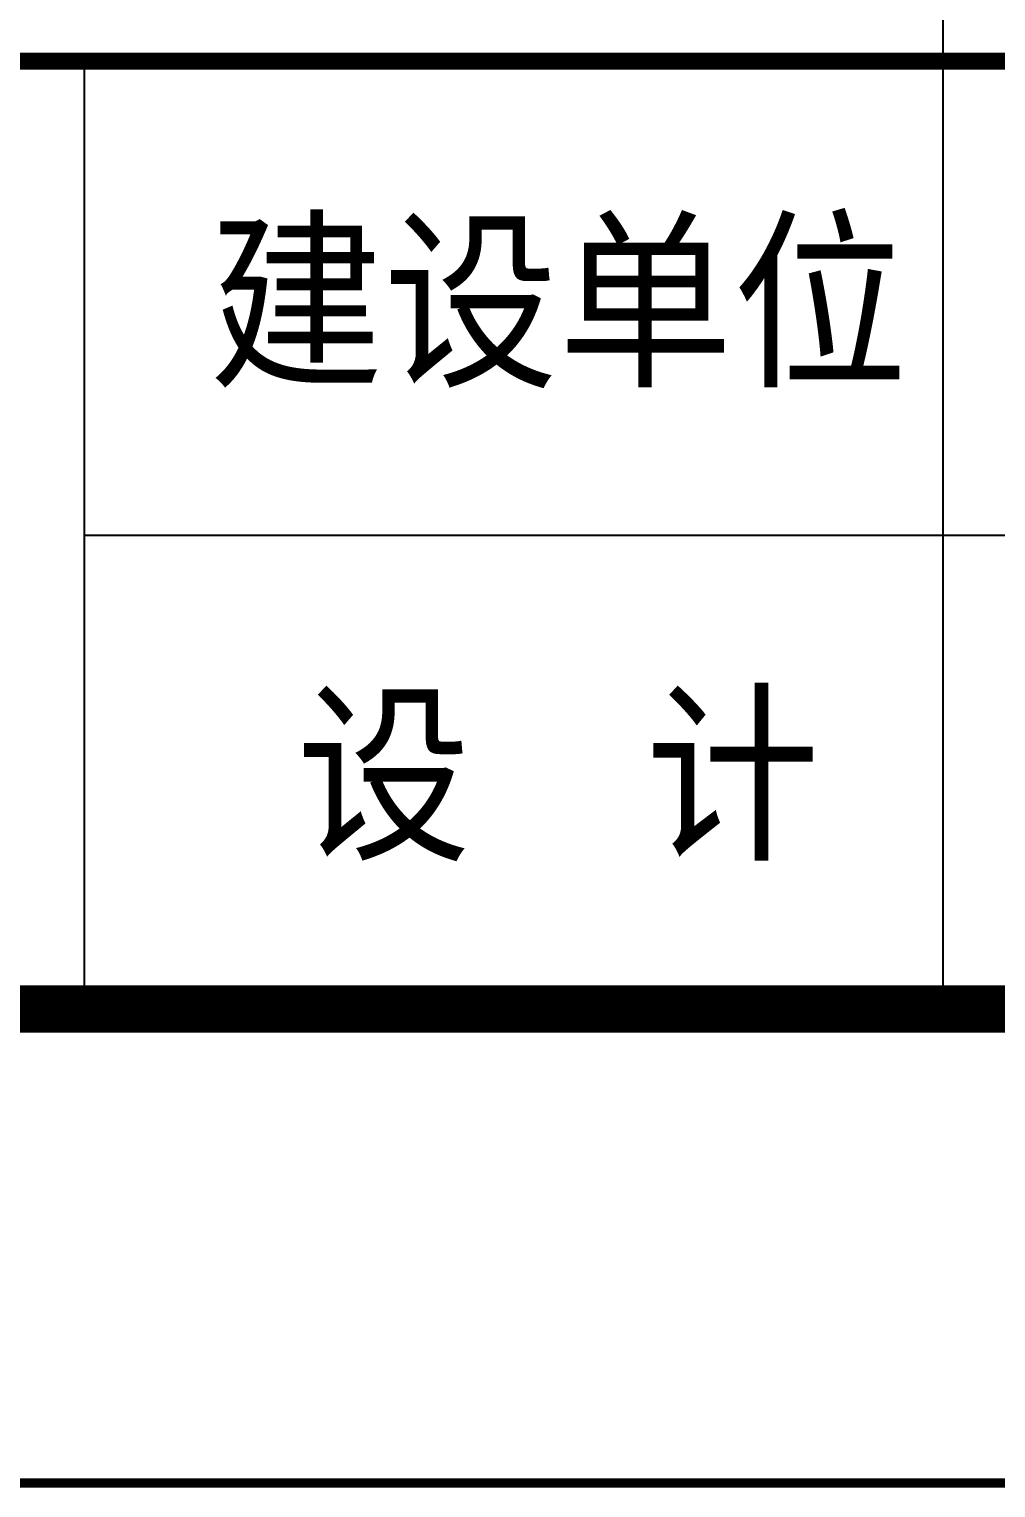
# Model space of a CAD drawing. Extents: x -124594 to 516503, y -3148 to 203159.
# Drawn here: x 51674 to 53713, y 143739 to 146816 of the extents above; entities that cross this region are included whole.
import ezdxf
from ezdxf.enums import TextEntityAlignment as Align

# ---------------------------------------------------------------- set-up
doc = ezdxf.new("R2010")
doc.units = 0
doc.header["$LTSCALE"] = 1000
doc.header["$MEASUREMENT"] = 0
for name, color, linetype in [('PUB_TITLE', 4, 'Continuous'), ('图签目录', 255, 'Continuous'), ('打印框线', 7, 'Continuous'), ('标准打印框线2025-06-19-05-44', 7, 'Continuous')]:
    doc.layers.add(name, color=color, linetype=linetype)
doc.styles.get("Standard").update_dxf_attribs({"font": 'gbenor.shx', "bigfont": 'gbcbig.shx'})
doc.styles.add('宋体', font='宋体.ttf')

# ---------------------------------------------------------------- blocks, each defined once
blk = doc.blocks.new('ztwj08_202506190545')
for p, q in [((96550, 3000), (96550, 1000)), ((96550, 2000), (125150, 2000))]:
    blk.add_line(p, q)
at = {"const_width": 35.9}
blk.add_lwpolyline([(86150, 3000), (125150, 3000)], dxfattribs=at)
at = {"style": '宋体', "width": 0.9}
for s, p in [('建设单位', (97550, 2500)), ('设  计', (97550, 1500))]:
    blk.add_text(s, height=300, rotation=360, dxfattribs=at).set_placement(p, align=Align.MIDDLE)
at = {"layer": '图签目录', "style": '宋体', "width": 0.8}
for tag, p in [('图纸编号', (123858.3, 2513)), ('图纸时间', (115675.4, 1527.6)), ('设计号', (119550, 1500))]:
    blk.add_attdef(tag, text='', height=300, dxfattribs=at).set_placement(p, align=Align.MIDDLE)
at = {"layer": '图签目录', "lineweight": 30, "width": 0.8, "flags": 104}
for tag, p in [('图纸名称', (117550, 2500)), ('建设单位', (101550, 2466.4)), ('工程名称', (109550, 2492))]:
    blk.add_attdef(tag, text='', height=300, dxfattribs=at).set_placement(p, align=Align.MIDDLE_CENTER)
at = {"layer": '图签目录', "style": '宋体', "width": 0.8}
for tag, p in [('65', (121546.6, 1364.2)), ('3', (123846.8, 1346.9))]:
    blk.add_attdef(tag, text='', height=300, dxfattribs=at).set_placement(p, align=Align.CENTER)

msp = doc.modelspace()

# ---------------------------------------------------------------- linework, layer by layer
msp.add_line((53601.3, 202149), (53601.3, 144749))
at = {"layer": 'PUB_TITLE'}
msp.add_lwpolyline([(-2709.8, 143749), (81390.2, 143749), (81390.2, 203149), (-2709.8, 203149)], close=True, dxfattribs=at)
at = {"layer": 'PUB_TITLE', "const_width": 100}
msp.add_lwpolyline([(-209.8, 144749), (80390.2, 144749), (80390.2, 202149), (-209.8, 202149)], close=True, dxfattribs=at)
at = {"layer": '打印框线'}
msp.add_lwpolyline([(-2709.8, 143749), (-2709.8, 203149), (81390.2, 203149), (81390.2, 143749)], close=True, dxfattribs=at)
at = {"layer": '标准打印框线2025-06-19-05-44', "const_width": 20}
msp.add_lwpolyline([(-2709.8, 143749), (81390.2, 143749), (81390.2, 203149), (-2709.8, 203149)], close=True, dxfattribs=at)

# ---------------------------------------------------------------- block references
at = {"layer": '打印框线'}
msp.add_blockref('ztwj08_202506190545', (-44759.8, 143749), dxfattribs=at)

doc.saveas('drawing.dxf')
